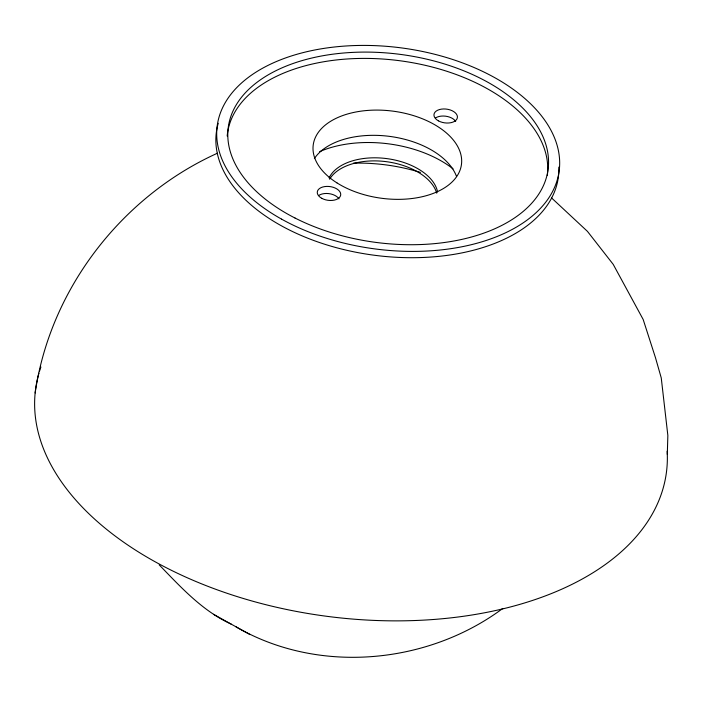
<?xml version="1.0" encoding="UTF-8"?>
<svg xmlns="http://www.w3.org/2000/svg" width="703" height="703" viewBox="0 0 703 703"><rect width="100%" height="100%" fill="white"/><g stroke="black" fill="none" stroke-linecap="round" stroke-linejoin="round"><path stroke-width="1.05" d="M667.305 454.393L667.85 435.473L661.251 377.915L655.468 357.669L643.166 319.461L613.201 264.346L587.444 231.366L551.565 197.938M35.15 392.986C50.265 288.784 121.883 196.392 217.482 153.192M502.75 608.473C427.275 664.572 318.187 674.546 236.094 626.883M159.221 564.904C180.943 587.233 202.359 610.96 231.243 624.132M213.519 614.308L250.022 634.598M435.57 117.946A11.802 6.933 7.5 0 1 455.676 121.434M318.872 195.39A11.802 6.933 7.5 0 1 338.987 198.879M227.183 136.031A161.286 94.8 7.5 0 1 397.467 60.44A161.286 94.8 7.5 0 1 547.294 175.478M558.797 167.121A172.455 101.373 7.5 0 1 374.971 255.33A172.455 101.373 7.5 0 1 218.238 123.297M319.689 151.611A94.413 55.493 7.5 0 1 453.084 168.887M314.373 158.579A74.746 43.929 7.5 0 1 388.838 136.285A74.746 43.929 7.5 0 1 456.44 176.225M667.156 451.194A318.143 186.998 7.5 0 1 330.507 616.777A318.143 186.998 7.5 0 1 38.946 373.152M39.561 371.105A318.143 186.998 7.5 0 1 40.906 367.028M329.083 177.921A55.704 32.742 7.5 0 1 386.676 158.588A55.704 32.742 7.5 0 1 437.591 192.016M329.61 179.23A55.704 32.742 7.5 0 1 386.281 161.664A55.704 32.742 7.5 0 1 436.73 193.167M353.451 163.158A125.881 73.991 7.5 0 1 420.447 172.411M438.4 120.837A11.802 6.933 7.5 0 0 457.301 118.016A11.802 6.933 7.5 0 0 441.379 109.141A11.802 6.933 7.5 0 0 438.4 120.837M321.71 198.281A11.802 6.933 7.5 0 0 340.612 195.46A11.802 6.933 7.5 0 0 324.689 186.585A11.802 6.933 7.5 0 0 321.71 198.281M295.049 218.044A161.286 94.8 7.5 0 0 547.822 171.216A161.286 94.8 7.5 0 0 321.666 55.959A161.286 94.8 7.5 0 0 295.049 218.044M281.595 219.143A172.455 101.373 7.5 0 0 557.822 177.877A172.455 101.373 7.5 0 0 325.12 48.208A172.455 101.373 7.5 0 0 281.595 219.143M336.93 182.868A74.746 43.929 7.5 0 0 459.85 170.653A74.746 43.929 7.5 0 0 365.261 110.643A74.746 43.929 7.5 0 0 336.93 182.868"/></g></svg>
